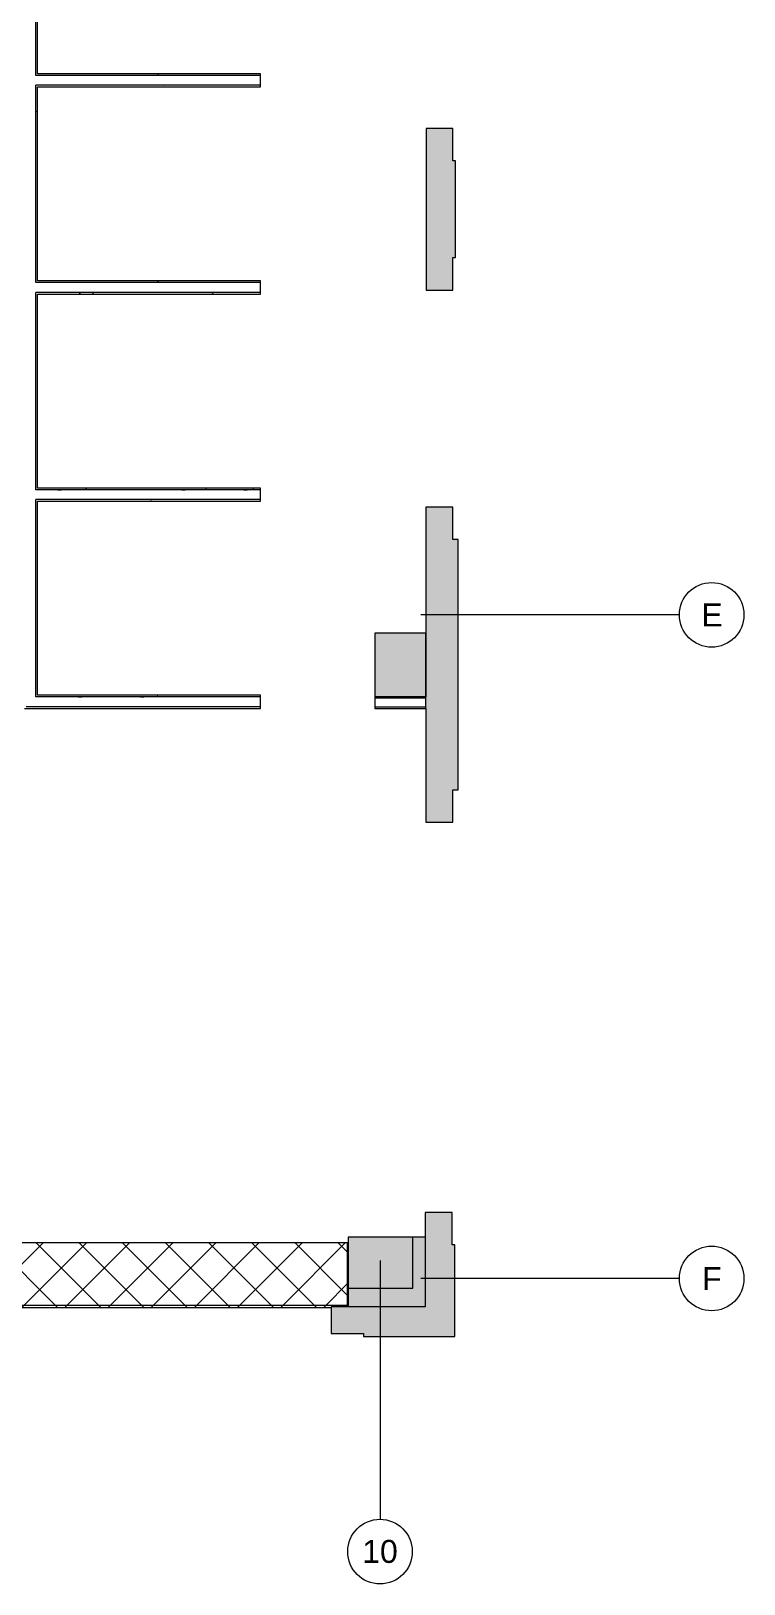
# Model space of a CAD drawing. Header units: inches. Extents: x 25331 to 28023, y 11893 to 13691.
# Drawn here: x 27746 to 28010, y 12013 to 12589 of the extents above; entities that cross this region are included whole.
import ezdxf

# ---------------------------------------------------------------- set-up
doc = ezdxf.new("R2010")
doc.units = ezdxf.units.IN
doc.header["$MEASUREMENT"] = 0
for name, color, linetype, lineweight in [('A-WALL', 8, 'Continuous', 13), ('A-WALL-PATT', 8, 'Continuous', 13), ('I-WALL', 8, 'Continuous', 13), ('Q-CASE', 8, 'Continuous', 9), ('S-COLS', 8, 'Continuous', 13), ('S-GRID', 8, 'Continuous', 9), ('S-GRID-IDEN', 8, 'Continuous', 9)]:
    doc.layers.add(name, color=color, linetype=linetype, lineweight=lineweight)
doc.styles.add('Swis721 Lt BT', font='swissl.ttf', dxfattribs={"height": 8.514638})
pattern_1 = [(0, (0, 0), (30.72, 7.68), [1.267, -21.773, 1.267, -21.773, -122.88]), (0, (0, 0), (30.72, 7.68), [-46.08, 1.267, -44.813, 1.267, -21.773, -53.76]), (0, (0, 0), (30.72, 7.68), [-115.2, 1.267, -14.093, 1.267, -37.133]), (120, (11.52, 3.84), (-22.0110751, 22.7643004), [1.267, -21.773, 1.267, -21.773, -122.88]), (120, (11.52, 3.84), (-22.0110751, 22.7643004), [-46.08, 1.267, -44.813, 1.267, -21.773, -53.76]), (120, (11.52, 3.84), (-22.0110751, 22.7643004), [-115.2, 1.267, -14.093, 1.267, -37.133]), (240, (15.36, 19.2), (-8.7089249, -30.4443004), [1.267, -21.773, 1.267, -21.773, -122.88]), (240, (15.36, 19.2), (-8.7089249, -30.4443004), [-46.08, 1.267, -44.813, 1.267, -21.773, -53.76]), (240, (15.36, 19.2), (-8.7089249, -30.4443004), [-115.2, 1.267, -14.093, 1.267, -37.133])]
pattern_2 = [(225, (27815.952, 12115.168), (8.012227, -8.012227), []), (315, (27815.952, 12115.168), (8.012227, 8.012227), [])]

# ---------------------------------------------------------------- blocks, each defined once
blk = doc.blocks.new('C-Counter Top - ADJ HEIGHT-5035332-FIRST FLOOR CONSTRUCTION')
at = {"layer": 'Q-CASE'}
h = blk.add_hatch(dxfattribs=at)
h.set_pattern_fill('FP2_5', color=256, style=0, pattern_type=2)
h.set_pattern_definition(pattern_2)
h.paths.add_polyline_path([(18.95, 0), (-41.11, 0), (-41.11, -0.25), (-47.26, -0.25), (-47.26, -0.75), (103.9, -0.75), (103.9, 0)], flags=0)
h = blk.add_hatch(dxfattribs=at)
h.set_pattern_fill('FP2_5', color=256, style=0, pattern_type=2)
h.set_pattern_definition(pattern_2)
h.paths.add_polyline_path([(-47.26, -0.75), (-47.26, -24), (103.9, -24), (103.89, -0.75), (-41.11, -0.75)], flags=0)
for p, q in [((103.9, 0), (-41.11, 0)), ((-47.26, -0.25), (-47.26, -0.75)), ((-47.26, -0.75), (-47.26, -24)), ((-47.26, -0.75), (103.9, -0.75)), ((-47.26, -24), (103.9, -24))]:
    blk.add_line(p, q, dxfattribs=at)
blk = doc.blocks.new('Concrete-Rectangular-Column - 19 X 24-5195709-FIRST FLOOR CONSTRUCTION')
at = {"layer": 'S-COLS'}
blk.add_hatch(color=256, dxfattribs=at).paths.add_polyline_path([(-9.5, -12), (9.5, -12), (9.5, 12), (-9.5, 12)], flags=0)
for p, q in [((9.5, 12), (-9.5, 12)), ((-9.5, 12), (-9.5, -12)), ((9.5, -12), (9.5, 12)), ((-9.5, -12), (9.5, -12))]:
    blk.add_line(p, q, dxfattribs=at)
blk = doc.blocks.new('Grid - Grid Head - Circle-50561-FIRST FLOOR CONSTRUCTION')
at = {"layer": 'S-GRID-IDEN'}
blk.add_circle((0, 0), 0.125, dxfattribs=at)

msp = doc.modelspace()

# ---------------------------------------------------------------- hatches: boundary and pattern name
at = {"layer": 'A-WALL-PATT'}
h = msp.add_hatch(dxfattribs=at)
h.set_pattern_fill('FP2_2', color=256, style=0, pattern_type=2)
h.set_pattern_definition(pattern_1)
h.paths.add_polyline_path([(27748.07, 12341.7), (27748.04, 12414.95), (27747.44, 12414.95), (27747.44, 12341.7)], flags=0)
h.paths.add_polyline_path([(27748.07, 12418.58), (27748.07, 12491.83), (27747.44, 12491.83), (27747.44, 12418.58), (27747.61, 12418.58)], flags=0)
h.paths.add_polyline_path([(27747.72, 12495.45), (27748.07, 12495.45), (27748.07, 12568.7), (27747.44, 12568.7), (27747.44, 12495.45)], flags=0)
h.paths.add_polyline_path([(27748.07, 12572.33), (27748.07, 12644.95), (27747.44, 12644.95), (27747.44, 12572.33)], flags=0)
h = msp.add_hatch(dxfattribs=at)
h.set_pattern_fill('FP2_2', color=256, style=0, pattern_type=2)
h.set_pattern_definition(pattern_1)
h.paths.add_polyline_path([(27830.91, 12572.33), (27830.91, 12572.95), (27748.07, 12572.95), (27748.07, 12572.33), (27797, 12572.33)], flags=0)
h = msp.add_hatch(dxfattribs=at)
h.set_pattern_fill('FP2_2', color=256, style=0, pattern_type=2)
h.set_pattern_definition(pattern_1)
h.paths.add_polyline_path([(27748.07, 12568.08), (27830.91, 12568.08), (27830.91, 12568.7), (27748.07, 12568.7)], flags=0)
for points in [[(27902.05, 12540.67), (27902.32, 12540.67), (27902.32, 12552.67), (27892.32, 12552.67), (27892.32, 12540.67)], [(27902.32, 12504.83), (27903.32, 12504.83), (27903.32, 12540.67), (27892.32, 12540.67), (27892.32, 12504.83), (27902.05, 12504.83)], [(27902.05, 12492.67), (27902.32, 12492.67), (27902.32, 12504.83), (27892.32, 12504.83), (27892.32, 12492.67)], [(27902.31, 12400.17), (27902.31, 12412.17), (27892.31, 12412.17), (27892.31, 12400.17)], [(27892.31, 12307.17), (27904.31, 12307.17), (27904.31, 12400.17), (27892.31, 12400.17), (27892.31, 12337.45)], [(27902.31, 12295.17), (27902.31, 12307.17), (27892.31, 12307.17), (27892.31, 12295.17), (27902.05, 12295.17)], [(27892.05, 12138.42), (27902.05, 12138.42), (27902.05, 12150.42), (27892.05, 12150.42), (27892.05, 12141.17)], [(27887.43, 12115.42), (27892.05, 12115.42), (27892.05, 12141.17), (27887.43, 12141.17), (27887.43, 12122.26), (27887.05, 12122.26), (27887.05, 12115.42)], [(27903.05, 12115.42), (27903.05, 12138.42), (27892.05, 12138.42), (27892.05, 12115.42), (27902.31, 12115.42)], [(27869.05, 12115.42), (27887.05, 12115.42), (27887.05, 12122.26), (27863.43, 12122.26), (27863.43, 12115.42)], [(27869.05, 12105.42), (27869.05, 12115.42), (27857.06, 12115.42), (27857.06, 12105.42), (27863.43, 12105.42)], [(27903.05, 12104.42), (27903.05, 12115.42), (27869.05, 12115.42), (27869.05, 12104.42), (27892.31, 12104.42)]]:
    msp.add_hatch(color=256, dxfattribs=at).paths.add_polyline_path(points, flags=0)
h = msp.add_hatch(dxfattribs=at)
h.set_pattern_fill('FP2_2', color=256, style=0, pattern_type=2)
h.set_pattern_definition(pattern_1)
h.paths.add_polyline_path([(27830.91, 12495.45), (27830.91, 12496.08), (27748.07, 12496.08), (27748.07, 12495.45), (27797, 12495.45)], flags=0)
h = msp.add_hatch(dxfattribs=at)
h.set_pattern_fill('FP2_2', color=256, style=0, pattern_type=2)
h.set_pattern_definition(pattern_1)
h.paths.add_polyline_path([(27830.91, 12491.2), (27830.91, 12491.83), (27748.07, 12491.83), (27748.07, 12491.2), (27797, 12491.2)], flags=0)
h = msp.add_hatch(dxfattribs=at)
h.set_pattern_fill('FP2_2', color=256, style=0, pattern_type=2)
h.set_pattern_definition(pattern_1)
h.paths.add_polyline_path([(27748.07, 12418.58), (27830.91, 12418.58), (27830.91, 12419.2), (27748.07, 12419.2)], flags=0)
h = msp.add_hatch(dxfattribs=at)
h.set_pattern_fill('FP2_2', color=256, style=0, pattern_type=2)
h.set_pattern_definition(pattern_1)
h.paths.add_polyline_path([(27748.07, 12414.33), (27830.91, 12414.33), (27830.91, 12414.95), (27748.07, 12414.95)], flags=0)
h = msp.add_hatch(dxfattribs=at)
h.set_pattern_fill('FP2_2', color=256, style=0, pattern_type=2)
h.set_pattern_definition(pattern_1)
h.paths.add_polyline_path([(27830.91, 12341.7), (27830.91, 12342.33), (27748.07, 12342.33), (27748.07, 12341.7), (27797, 12341.7)], flags=0)
at = {"layer": 'S-COLS'}
msp.add_hatch(color=256, dxfattribs=at).paths.add_polyline_path([(27892.25, 12341.35), (27892.3, 12341.35), (27892.3, 12365.35), (27873.3, 12365.35), (27873.3, 12341.35)], flags=0)

# ---------------------------------------------------------------- linework, layer by layer
at = {"layer": 'A-WALL'}
for p, q in [((27747.44, 12572.33), (27747.44, 12645.58)), ((27830.91, 12572.33), (27747.44, 12572.33)), ((27747.44, 12495.45), (27747.44, 12568.7)), ((27830.91, 12568.7), (27747.44, 12568.7)), ((27892.32, 12552.67), (27892.32, 12492.67)), ((27902.32, 12552.67), (27892.32, 12552.67)), ((27902.32, 12540.67), (27902.32, 12552.67)), ((27903.32, 12540.67), (27902.32, 12540.67)), ((27903.32, 12504.83), (27903.32, 12540.67)), ((27902.32, 12504.83), (27903.32, 12504.83)), ((27902.32, 12492.67), (27902.32, 12504.83)), ((27830.91, 12495.45), (27747.44, 12495.45)), ((27747.44, 12418.58), (27747.44, 12491.83)), ((27830.91, 12491.83), (27747.44, 12491.83)), ((27892.32, 12492.67), (27902.32, 12492.67)), ((27830.91, 12418.58), (27747.44, 12418.58)), ((27747.44, 12341.7), (27747.44, 12414.95)), ((27830.91, 12414.95), (27747.44, 12414.95)), ((27902.31, 12412.17), (27892.31, 12412.17)), ((27892.31, 12412.17), (27892.31, 12341.7)), ((27902.31, 12400.17), (27902.31, 12412.17)), ((27904.31, 12400.17), (27902.31, 12400.17)), ((27904.31, 12307.17), (27904.31, 12400.17)), ((27830.91, 12341.7), (27747.44, 12341.7)), ((27892.31, 12337.45), (27892.31, 12341.7)), ((27830.91, 12338.08), (27743.82, 12338.08)), ((27873.3, 12338.08), (27892.31, 12338.08)), ((27892.31, 12337.45), (27892.31, 12295.17)), ((27902.31, 12295.17), (27902.31, 12307.17)), ((27902.31, 12307.17), (27904.31, 12307.17)), ((27892.31, 12295.17), (27902.31, 12295.17)), ((27892.05, 12150.42), (27892.05, 12115.42)), ((27902.05, 12150.42), (27892.05, 12150.42)), ((27902.05, 12138.42), (27902.05, 12150.42)), ((27903.05, 12138.42), (27902.05, 12138.42)), ((27903.05, 12104.42), (27903.05, 12138.42)), ((27863.43, 12122.26), (27863.43, 12115.42)), ((27892.05, 12115.42), (27857.06, 12115.42)), ((27857.06, 12115.42), (27857.06, 12105.42)), ((27857.06, 12105.42), (27869.05, 12105.42)), ((27869.05, 12105.42), (27869.05, 12104.42)), ((27869.05, 12104.42), (27903.05, 12104.42))]:
    msp.add_line(p, q, dxfattribs=at)
at = {"layer": 'I-WALL'}
for p, q in [((27748.07, 12572.95), (27748.07, 12644.95)), ((27830.91, 12572.95), (27748.07, 12572.95)), ((27830.91, 12568.08), (27830.91, 12572.95)), ((27748.07, 12496.08), (27748.07, 12568.08)), ((27748.07, 12568.08), (27830.91, 12568.08)), ((27830.91, 12496.08), (27748.07, 12496.08)), ((27830.91, 12491.2), (27830.91, 12496.08)), ((27748.07, 12419.2), (27748.07, 12491.2)), ((27748.07, 12491.2), (27830.91, 12491.2)), ((27830.91, 12419.2), (27748.07, 12419.2)), ((27830.91, 12414.33), (27830.91, 12419.2)), ((27748.07, 12342.33), (27748.07, 12414.33)), ((27748.07, 12414.33), (27830.91, 12414.33)), ((27830.91, 12342.33), (27748.07, 12342.33)), ((27830.91, 12337.45), (27830.91, 12342.33)), ((27892.31, 12341.7), (27873.3, 12341.7)), ((27873.3, 12341.7), (27873.3, 12337.45)), ((27743.19, 12337.45), (27830.91, 12337.45)), ((27873.3, 12337.45), (27892.31, 12337.45)), ((27892.05, 12141.17), (27887.43, 12141.17))]:
    msp.add_line(p, q, dxfattribs=at)
at = {"layer": 'S-COLS'}
for p, q in [((27892.3, 12365.35), (27873.3, 12365.35)), ((27873.3, 12365.35), (27873.3, 12341.35)), ((27892.3, 12341.35), (27892.3, 12365.35)), ((27873.3, 12341.35), (27892.3, 12341.35))]:
    msp.add_line(p, q, dxfattribs=at)
at = {"layer": 'S-GRID'}
for p, q in [((27986.4, 12372.17), (27890.4, 12372.17)), ((27875.23, 12132.53), (27875.23, 12036.53)), ((27986.4, 12125.89), (27890.4, 12125.89))]:
    msp.add_line(p, q, dxfattribs=at)

# ---------------------------------------------------------------- block references
at = {"layer": 'Q-CASE', "rotation": 180}
msp.add_blockref('C-Counter Top - ADJ HEIGHT-5035332-FIRST FLOOR CONSTRUCTION', (27815.95, 12115.17), dxfattribs=at)
at = {"layer": 'S-COLS', "rotation": 270}
msp.add_blockref('Concrete-Rectangular-Column - 19 X 24-5195709-FIRST FLOOR CONSTRUCTION', (27875.43, 12131.76), dxfattribs=at)
at = {"layer": 'S-GRID-IDEN', "xscale": 95.99999999999994, "yscale": 95.99999999999994, "zscale": 95.99999999999994}
for p, rotation in [((27998.4, 12372.17), 90), ((27998.4, 12125.89), 90), ((27875.23, 12024.53), 180)]:
    msp.add_blockref('Grid - Grid Head - Circle-50561-FIRST FLOOR CONSTRUCTION', p, dxfattribs=dict(at, rotation=rotation))

# ---------------------------------------------------------------- next in the draw order: texts
at = {"layer": 'S-GRID-IDEN', "attachment_point": 2, "line_spacing_factor": 1.00667, "style": 'Swis721 Lt BT', "bg_fill": 3, "box_fill_scale": 1.25, "bg_fill_color": 0, "bg_fill_transparency": 0}
for s, insert, char_height, width in [('E', (27998.5, 12376.39), 8.51, 8.64), ('F', (27998.5, 12130.11), 8.51, 8.1), ('10', (27875.23, 12028.86), 8.515, 15.12)]:
    msp.add_mtext(s, dxfattribs=dict(at, insert=insert, char_height=char_height, width=width))

doc.saveas('drawing.dxf')
